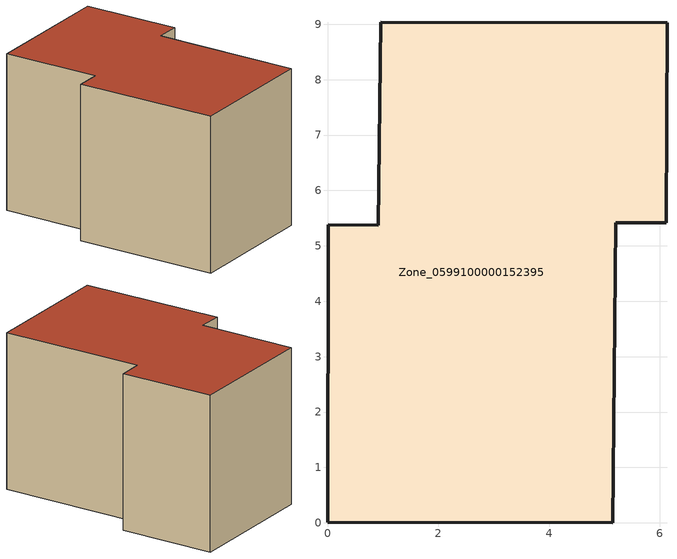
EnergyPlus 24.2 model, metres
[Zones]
Zone_0599100000152395
 floor ground (C_G): 5.15,0 0,0.01 0.01,5.38 0.92,5.37 0.96,9.04 6.13,9.03 6.12,5.42 5.21,5.42 z0
 wall outside (C_F): 0.92,5.37 0.01,5.38 0,0.01 5.15,0 5.21,5.42 6.12,5.42 6.13,9.03 0.96,9.04 0.92,5.37 z0:5.88
 roof outside (C_R): 6.13,9.03 0.96,9.04 0.92,5.37 0.01,5.38 0,0.01 5.15,0 5.21,5.42 6.12,5.42 z5.88
[BUILDING]
Pand.0599100000152395: North Axis=0; Terrain=City; Loads Convergence Tolerance Value=0.04; Temperature Convergence Tolerance Value=0.4; Solar Distribution=FullExterior; Maximum Number of Warmup Days=25; Minimum Number of Warmup Days=1
[Site:Location]
Rotterdam.The.Hague.AP_ZH_NLD Design_Conditions: Latitude=51.96; Longitude=4.45; Time Zone=1; Elevation=-4.5
[SITE:GROUNDTEMPERATURE:BUILDINGSURFACE]
18, 18, 18, 18, 18, 18, 18, 18, 18, 18, 18, 18
[MATERIAL] Thermal Absorptance=0.9; Solar Absorptance=0.7; Visible Absorptance=0.7
Name | Roughness | Thickness | Conductivity | Density | Specific Heat
G.TI.1946-1964 | MediumSmooth | 0.15 | 1 | 540 | 1210
F.TI.1946-1964 | Rough | 0.3 | 0.857143 | 1920 | 840
R.TI.1946-1964 | MediumRough | 0.2 | 0.277778 | 1500 | 1000
[CONSTRUCTION]
C_G: G.TI.1946-1964
C_F: F.TI.1946-1964
C_R: R.TI.1946-1964
[ZONE]
Zone_0599100000152395: Type=1; Multiplier=1; Ceiling Height=Autocalculate; Volume=Autocalculate; Floor Area=autocalculate; Part of Total Floor Area=Yes
[ZONEINFILTRATION:DESIGNFLOWRATE]
Infil_Zone_0599100000152395: Zone or ZoneList or Space or SpaceList=Zone_0599100000152395; Schedule=AlwaysOn; Design Flow Rate Calculation Method=Flow/Area; Flow Rate per Floor Area=0.003; Constant Term Coefficient=1; Temperature Term Coefficient=0; Velocity Term Coefficient=0; Velocity Squared Term Coefficient=0
[HVACTEMPLATE:ZONE:IDEALLOADSAIRSYSTEM]
Zone_0599100000152395: Maximum Heating Supply Air Temperature=50; Minimum Cooling Supply Air Temperature=13; Maximum Heating Supply Air Humidity Ratio=0.0156; Minimum Cooling Supply Air Humidity Ratio=0.0077; Heating Limit=NoLimit; Cooling Limit=NoLimit; Dehumidification Control Type=ConstantSensibleHeatRatio; Cooling Sensible Heat Ratio=0.7; Dehumidification Setpoint=60; Humidification Control Type=None; Humidification Setpoint=30; Outdoor Air Method=None; Outdoor Air Flow Rate per Person=0.00944; Outdoor Air Flow Rate per Zone Floor Area=0; Outdoor Air Flow Rate per Zone=0; Demand Controlled Ventilation Type=None; Outdoor Air Economizer Type=NoEconomizer; Heat Recovery Type=None; Sensible Heat Recovery Effectiveness=0.7; Latent Heat Recovery Effectiveness=0.65
[ZONECONTROL:THERMOSTAT]
ThermostatControl_Zone_0599100000152395: Zone or ZoneList=Zone_0599100000152395; Control Type Schedule=DualSetpointControlType; Control 1=Thermostat_Zone_0599100000152395; Temperature Difference Between Cutout And Setpoint=0
[THERMOSTATSETPOINT:DUALSETPOINT]
Thermostat_Zone_0599100000152395: Heating Setpoint Temperature Schedule=HeatingSetpoint_Zone_0599100000152395; Cooling Setpoint Temperature Schedule=CoolingSetpoint_Zone_0599100000152395
[SCHEDULE:COMPACT]
HeatingSetpoint_Zone_0599100000152395: Through: 12/31, For: AllDays, Until: 24:00, 21
CoolingSetpoint_Zone_0599100000152395: Through: 12/31, For: AllDays, Until: 24:00, 24
DualSetpointControlType: Through: 12/31, For: AllDays, Until: 24:00, 4
AlwaysOn: Through: 12/31, For: AllDays, Until: 24:00, 1
